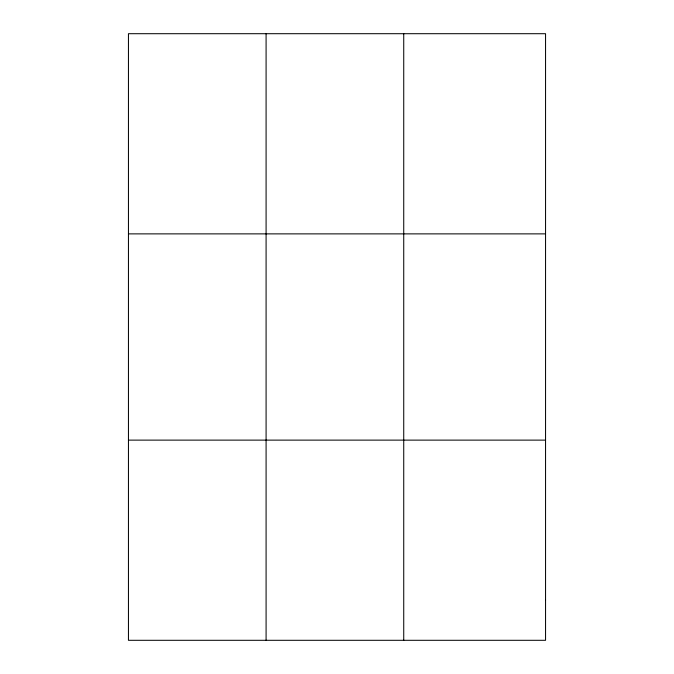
<?xml version="1.0" encoding="UTF-8"?>
<svg xmlns="http://www.w3.org/2000/svg" width="674" height="674" viewBox="0 0 674 674"><rect width="100%" height="100%" fill="white"/><g stroke="black" fill="none" stroke-linecap="round" stroke-linejoin="round"><path stroke-width="1.01" d="M266.087 33.7L266.087 640.3M403.734 33.7L403.734 640.3M128.448 233.878L545.552 233.878M128.448 440.122L545.552 440.122M545.552 600.264L545.552 640.3L128.448 640.3L128.448 33.7L545.552 33.7L545.552 600.264"/></g></svg>
